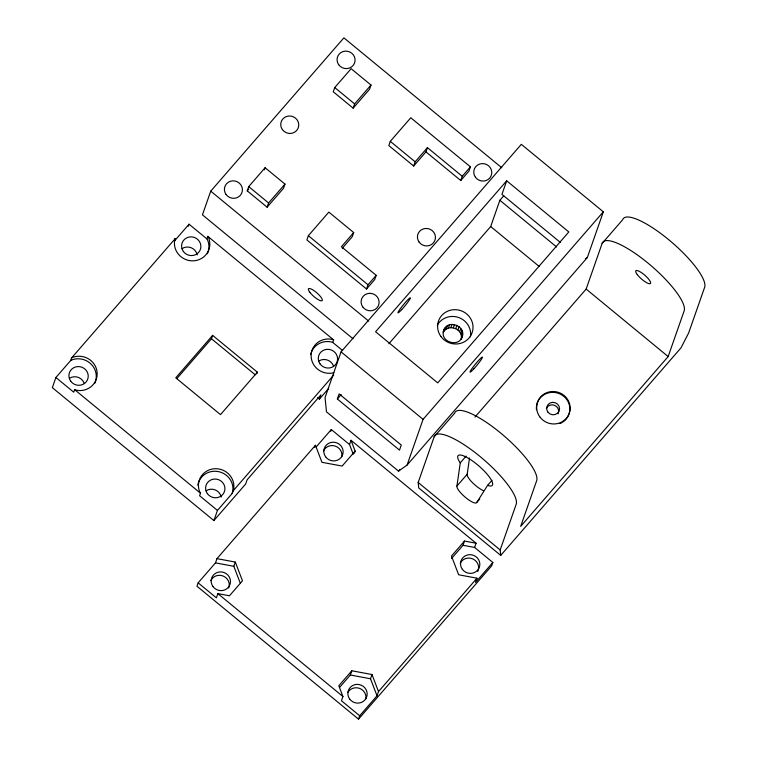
<?xml version="1.0" encoding="UTF-8"?>
<svg xmlns="http://www.w3.org/2000/svg" width="757" height="757" viewBox="0 0 757 757"><rect width="100%" height="100%" fill="white"/><g stroke="black" fill="none" stroke-linecap="round" stroke-linejoin="round"><path stroke-width="1.14" d="M443.403 332.219C448.153 323.286 463.341 328.869 461.287 338.767C468.886 326.191 445.712 317.666 443.261 332.049M479.758 499.024L476.825 502.393A12.935 3.35 41 0 1 465.697 497.595A12.935 3.35 41 0 1 456.944 486.032L460.265 462.849L466.113 456.102M456.944 486.032L467.192 474.242L469.51 458.004M317.628 397.671L319.388 399.119L320.873 394.889L247.123 479.796L245.647 484.026L213.89 520.579L52.347 387.669L55.904 377.506L70.609 360.578L71.499 358.042L175.236 238.597L174.659 240.433A17.79 17.089 19.3 0 0 193.83 260.805A17.79 17.089 19.3 0 0 208.724 238.077L207.787 236.345L206.898 238.881L207.834 240.612A17.79 17.089 19.3 0 1 207.361 253.727M213.89 520.579L217.448 510.426L232.153 493.498L232.74 491.662A17.79 17.089 19.3 0 0 218.186 471.554A17.79 17.089 19.3 0 0 197.795 485.152M232.153 493.498L233.629 489.126A17.79 17.089 19.3 0 0 214.458 468.744A17.79 17.089 19.3 0 0 199.564 491.482L200.501 493.204L199.611 495.75L217.448 510.426M444.151 329.513C438.18 341.795 460.218 348.873 462.47 335.379M71.499 358.042L73.259 357.172A17.79 17.089 19.3 0 1 97.095 372.179A17.79 17.089 19.3 0 1 76.542 390.262L74.631 389.647L73.741 392.183L55.904 377.506M175.236 238.597L174.347 241.133L189.051 224.204L206.898 238.881M188.342 226.239L189.051 224.204M501.787 167.761L343.886 37.85L210.739 191.152L202.441 214.856L353.036 338.757M247.227 190.849L248.712 186.61L265.101 167.742L284.982 184.102L283.497 188.332L267.107 207.2L247.227 190.849L248.722 189.127M264.354 169.861L265.101 167.742M176.883 378.557L211.449 338.757L212.632 335.37L257.371 372.179L256.774 373.873M267.107 207.2L268.593 202.971L284.982 184.102M334.745 87.557L333.26 91.786L353.15 108.147L369.53 89.279L371.015 85.049L351.134 68.688L334.745 87.557L354.626 103.917L353.15 108.147M308.354 235.692L306.878 239.922L366.52 289.004L374.715 279.57L376.201 275.33L341.407 246.706L353.699 232.55L328.841 212.102L308.354 235.692L368.006 284.764L366.52 289.004M353.245 454.238L349.535 444.548L351.021 440.319L355.137 451.087L342.126 466.066L321.952 462.309L315.442 445.277L216.966 558.647L215.49 562.886L198.145 582.843L196.962 586.23L358.506 719.15L491.653 565.848L492.845 562.46L474.601 547.453L463.01 545.295L451.532 558.505M216.966 558.647L235.304 562.063L242.477 580.799L229.466 595.778L217.874 593.62L216.388 597.85L198.145 582.843M240.149 582.833L233.828 566.302L235.304 562.063M353.699 232.55L352.213 236.79L342.23 248.287M460.748 180.507L468.943 171.073L470.428 166.843L410.777 117.761L390.3 141.351L388.814 145.581L413.663 166.029L425.954 151.883L427.44 147.653L462.234 176.277L460.748 180.507L425.954 151.883M342.571 350.519L332.758 342.448L333.648 339.902L207.787 236.345M341.066 351.882L325.056 397.595L326.485 411.855L398.532 471.138L407.067 465.082L587.337 257.531L603.338 211.818L521.327 144.332L341.066 351.882L423.078 419.369L407.067 465.082M314.694 447.387L315.442 445.277M413.663 166.029L415.148 161.799L427.44 147.653M337.367 399.005L339.145 393.924L401.276 445.05L399.497 450.122L337.367 399.005L341.208 394.577M330.705 431.235L331.292 429.541L349.535 444.548M354.399 453.197L355.137 451.087M444.302 330.856L445.485 327.469M446.147 329.238L447.33 325.851M448.371 328.141L449.554 324.753M450.831 327.649L452.014 324.27M453.348 327.8L454.531 324.412M388.88 343.735L490.678 226.532L499.866 200.283L503.708 195.864M506.688 180.819L375.586 331.765L437.716 382.881L568.819 231.935L506.688 180.819L501.948 194.36L560.473 242.524M455.761 328.576L456.944 325.188M457.9 329.92L459.083 326.532M459.622 331.746L460.805 328.358M460.805 333.932L461.988 330.544M461.373 336.326L462.555 332.938M461.136 339.391L461.732 337.698M339.628 687.347L350.34 675.007L351.825 670.778L371.999 674.534L378.509 691.567L377.033 695.806L359.689 715.762L358.506 719.15M351.825 670.778L338.814 685.757L342.93 696.525L341.454 700.755L359.689 715.762M602.156 243.366L622.633 219.785A53.368 13.825 41 0 1 668.535 239.562A53.368 13.825 41 0 1 704.653 287.263L688.643 332.976L680.988 347.851L500.727 555.401L418.716 487.924L418.176 482.483L434.177 436.77L454.664 413.18A53.368 13.825 41 0 1 500.566 432.957A53.368 13.825 41 0 1 536.675 480.667L520.674 526.38L668.157 356.566L684.167 310.853A53.368 13.825 41 0 0 648.049 263.143A53.368 13.825 41 0 0 602.156 243.366L586.145 289.079L474.951 417.107M377.033 695.806L370.514 678.764L371.999 674.534M463.01 545.295L464.486 541.056L476.077 543.223L474.601 547.453M464.486 541.056L451.484 556.035L458.647 574.771L476.986 578.187L475.5 582.426L492.845 562.46M500.727 555.401L500.188 549.961L516.198 504.247A53.368 13.825 41 0 0 480.08 456.537A53.368 13.825 41 0 0 434.177 436.77M476.825 502.393L487.603 485.341L491.993 480.288M354.626 103.917L371.015 85.049M212.632 335.37L175.766 377.819L220.505 414.628L257.371 372.179M368.006 284.764L376.201 275.33M462.234 176.277L470.428 166.843M233.042 490.952L333.686 375.075M319.388 399.119L328.604 388.511M316.218 446.904L331.292 429.541M423.078 419.369L603.338 211.818M398.532 471.138L400.084 469.359M378.509 691.567L476.986 578.187M585.435 258.875L587.337 257.531M70.609 360.578L72.369 359.717A17.79 17.089 19.3 0 1 91.531 364.543A17.79 17.089 19.3 0 1 94.691 383.449M215.49 562.886L233.828 566.302M350.34 675.007L370.514 678.764M333.648 339.902L331.746 339.297A17.79 17.089 19.3 0 0 311.146 356.812A17.79 17.089 19.3 0 0 333.932 372.709M332.758 342.448L330.856 341.833A17.79 17.089 19.3 0 0 310.682 354.342M487.603 485.341L489.221 485.871A22.644 5.867 41 0 0 477.26 464.58A22.644 5.867 41 0 0 459.083 461.079L460.265 462.849M499.866 200.283L556.594 246.962M586.145 289.079L668.157 356.566M390.3 141.351L415.148 161.799M490.678 226.532L539.306 266.54M248.712 186.61L268.593 202.971M210.739 191.152L368.631 321.063M418.176 482.483L500.188 549.961M351.021 440.319L476.077 543.223M211.449 338.757L255.27 374.81M74.631 389.647L200.501 493.204M217.874 593.62L342.93 696.525M437.338 325.113A17.79 17.089 19.3 0 1 458.666 317.505A17.79 17.089 19.3 0 1 470.409 336.865M546.365 408.383A6.472 6.217 19.3 0 1 554.89 405.497A6.472 6.217 19.3 0 1 558.079 413.842M536.439 409.726A16.815 16.162 19.3 0 1 560.057 393.981A16.815 16.162 19.3 0 1 562.839 422.018M561.931 422.586A16.815 16.162 19.3 0 1 559.991 423.542M483.316 490.593A12.935 3.35 41 0 1 472.226 482.417A12.935 3.35 41 0 1 467.192 474.242M323.504 450.85A9.699 9.321 19.3 0 1 341.823 456.717M460.19 563.322A9.699 9.321 19.3 0 1 472.993 558.997A9.699 9.321 19.3 0 1 477.781 571.507M210.834 580.572A9.699 9.321 19.3 0 1 223.249 576.068A9.699 9.321 19.3 0 1 228.737 588.009M347.908 692.324A9.699 9.321 19.3 0 1 365.849 698.91M182.068 248.627A9.699 9.321 19.3 0 1 197.18 254.901M318.763 361.089A9.699 9.321 19.3 0 1 333.421 365.792M206.093 490.81A9.699 9.321 19.3 0 1 221.205 497.094M69.407 378.339A9.699 9.321 19.3 0 1 84.065 383.042M440.896 336.458A17.79 17.089 19.3 0 0 471.431 334.339A17.79 17.089 19.3 0 0 453.613 309.708A17.79 17.089 19.3 0 0 440.896 336.458M401.712 309.613A9.699 0.956 -50.6 0 0 410.322 297.842A9.699 0.956 -50.6 0 0 400.444 308.544A9.699 0.956 -50.6 0 0 401.712 309.613M473.778 368.914A9.699 0.956 -50.6 0 0 482.398 357.143A9.699 0.956 -50.6 0 0 472.51 367.845A9.699 0.956 -50.6 0 0 473.778 368.914M547.869 412.073A6.472 6.217 19.3 0 0 558.969 411.306A6.472 6.217 19.3 0 0 552.496 402.346A6.472 6.217 19.3 0 0 547.869 412.073M539.779 416.823A16.815 16.162 19.3 0 0 568.649 414.827A16.815 16.162 19.3 0 0 551.806 391.539A16.815 16.162 19.3 0 0 539.779 416.823M637.262 274.573A9.699 2.517 41 0 0 650.131 283.695A9.699 2.517 41 0 0 642.087 273.069A9.699 2.517 41 0 0 637.262 274.573M419.094 242.089A9.056 8.705 19.3 0 0 434.641 241.019A9.056 8.705 19.3 0 0 425.566 228.472A9.056 8.705 19.3 0 0 419.094 242.089M226.069 194.483A9.056 8.705 19.3 0 0 241.615 193.404A9.056 8.705 19.3 0 0 232.541 180.866A9.056 8.705 19.3 0 0 226.069 194.483M475.424 177.233A9.056 8.705 19.3 0 0 490.971 176.154A9.056 8.705 19.3 0 0 481.897 163.616A9.056 8.705 19.3 0 0 475.424 177.233M282.399 129.627A9.056 8.705 19.3 0 0 297.946 128.548A9.056 8.705 19.3 0 0 288.881 116.01A9.056 8.705 19.3 0 0 282.399 129.627M309.84 292.297A9.056 2.347 41 0 0 321.857 300.813A9.056 2.347 41 0 0 314.354 290.896A9.056 2.347 41 0 0 309.84 292.297M338.729 64.761A9.056 8.705 19.3 0 0 354.276 63.692A9.056 8.705 19.3 0 0 345.211 51.145A9.056 8.705 19.3 0 0 338.729 64.761M362.764 306.954A9.056 8.705 19.3 0 0 378.311 305.875A9.056 8.705 19.3 0 0 369.236 293.338A9.056 8.705 19.3 0 0 362.764 306.954M462.309 569.273A9.699 9.321 19.3 0 0 478.963 568.129A9.699 9.321 19.3 0 0 469.245 554.692A9.699 9.321 19.3 0 0 462.309 569.273M325.614 456.802A9.699 9.321 19.3 0 0 342.268 455.657A9.699 9.321 19.3 0 0 332.55 442.22A9.699 9.321 19.3 0 0 325.614 456.802M212.954 586.524A9.699 9.321 19.3 0 0 229.608 585.369A9.699 9.321 19.3 0 0 219.89 571.932A9.699 9.321 19.3 0 0 212.954 586.524M349.639 698.995A9.699 9.321 19.3 0 0 366.303 697.84A9.699 9.321 19.3 0 0 356.585 684.404A9.699 9.321 19.3 0 0 349.639 698.995M183.374 251.466A9.699 9.321 19.3 0 0 200.028 250.312A9.699 9.321 19.3 0 0 190.31 236.884A9.699 9.321 19.3 0 0 183.374 251.466M70.713 381.187A9.699 9.321 19.3 0 0 87.367 380.033A9.699 9.321 19.3 0 0 77.649 366.596A9.699 9.321 19.3 0 0 70.713 381.187M320.069 363.937A9.699 9.321 19.3 0 0 336.723 362.783A9.699 9.321 19.3 0 0 327.005 349.346A9.699 9.321 19.3 0 0 320.069 363.937M207.399 493.659A9.699 9.321 19.3 0 0 224.063 492.504A9.699 9.321 19.3 0 0 214.335 479.067A9.699 9.321 19.3 0 0 207.399 493.659"/></g></svg>
